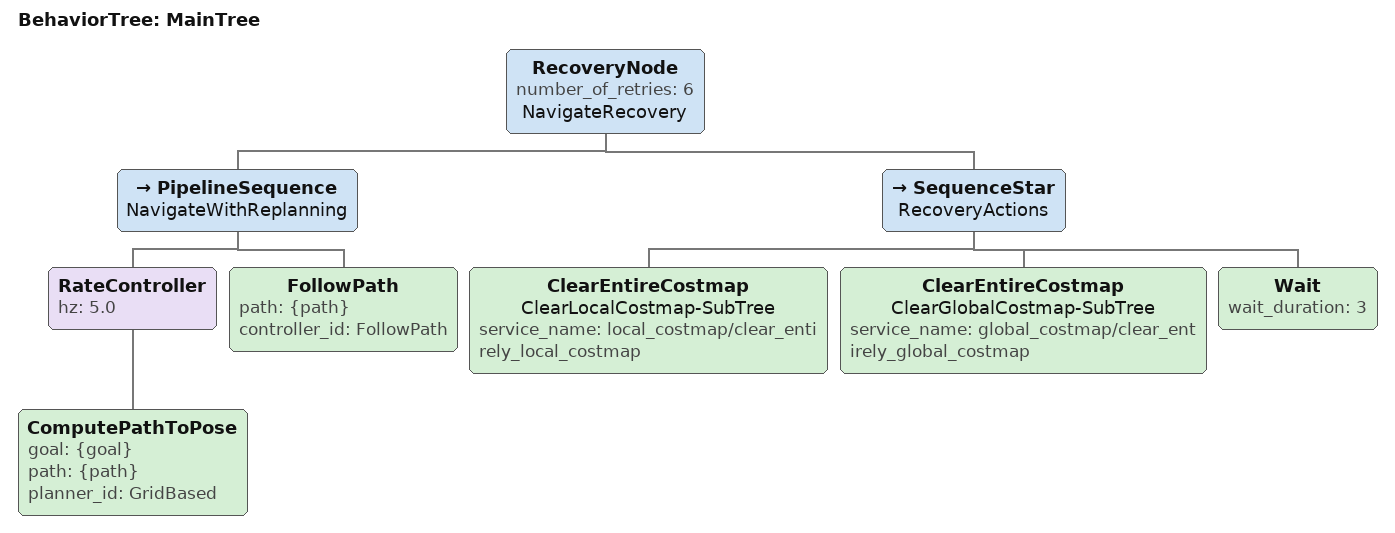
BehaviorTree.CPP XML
<root main_tree_to_execute="MainTree">
  <BehaviorTree ID="MainTree">
    <RecoveryNode number_of_retries="6" name="NavigateRecovery">

      <PipelineSequence name="NavigateWithReplanning">

        <RateController hz="5.0">
          <ComputePathToPose goal="{goal}" path="{path}" planner_id="GridBased"/>
        </RateController>

        <FollowPath path="{path}" controller_id="FollowPath"/>

      </PipelineSequence>

      <SequenceStar name="RecoveryActions">
        <ClearEntireCostmap name="ClearLocalCostmap-SubTree" service_name="local_costmap/clear_entirely_local_costmap"/>
        <ClearEntireCostmap name="ClearGlobalCostmap-SubTree" service_name="global_costmap/clear_entirely_global_costmap"/>
        <Wait wait_duration="3"/>
      </SequenceStar>

    </RecoveryNode>
  </BehaviorTree>
</root>
